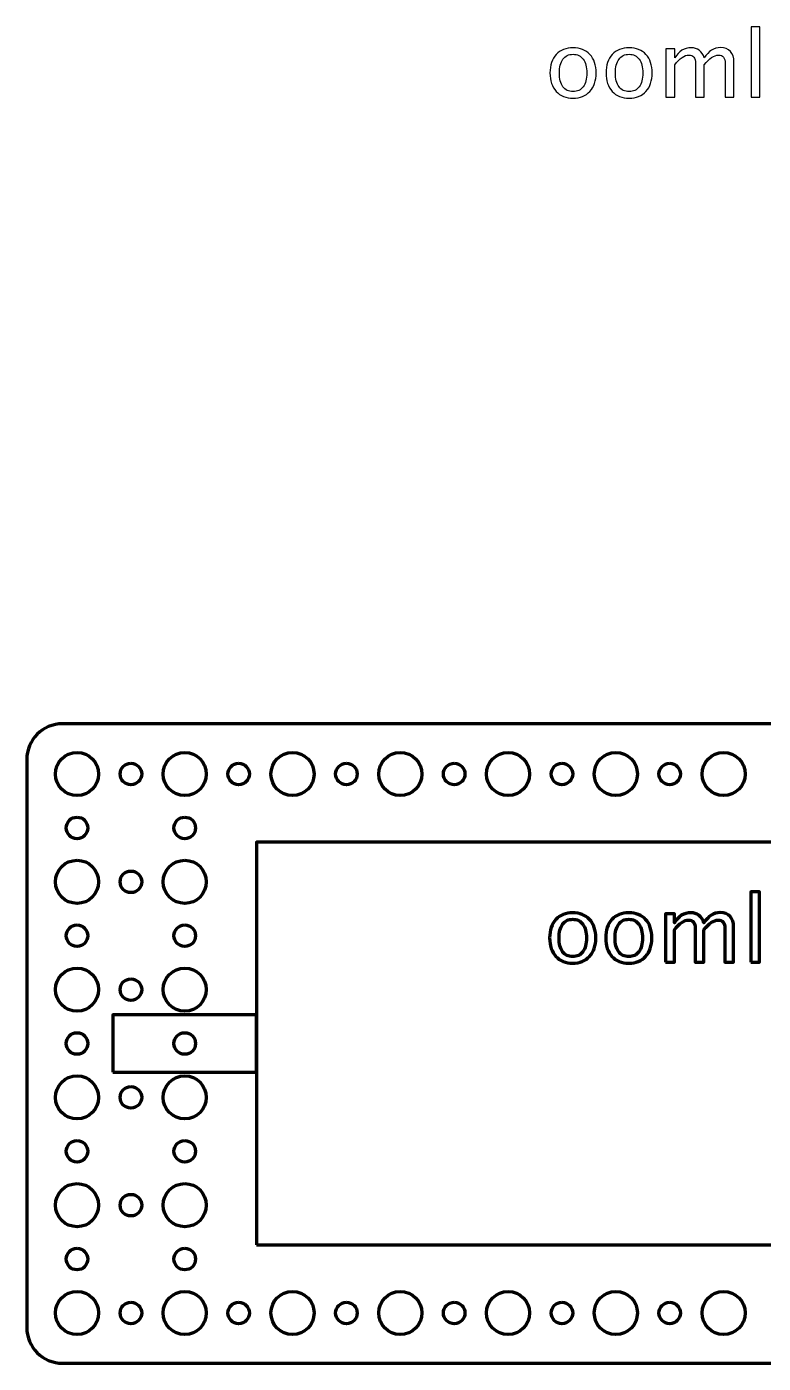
# Model space of a CAD drawing. Header units: centimetres. Extents: x -27.4 to 21.7, y -31.9 to 14.1.
# Drawn here: x -21.7 to -11.45, y -4.45 to 14.15 of the extents above; entities that cross this region are included whole.
import ezdxf

# ---------------------------------------------------------------- set-up
doc = ezdxf.new("R2010")
doc.units = ezdxf.units.CM
doc.header["$MEASUREMENT"] = 0
doc.layers.add('Layer 1', color=7, linetype='Continuous')

msp = doc.modelspace()

# ---------------------------------------------------------------- linework, layer by layer
at = {"layer": 'Layer 1', "color": 5, "lineweight": 106}
msp.add_lwpolyline([(-18.5, -2.8), (18.5, -2.8), (18.5, 2.8), (-18.5, 2.8), (-18.5, -2.8)], close=True, dxfattribs=at)
at = {"layer": 'Layer 1', "color": 4, "lineweight": 106}
msp.add_lwpolyline([(-20.49999, -0.4), (-18.49999, -0.4), (-18.49999, 0.4), (-20.49999, 0.4), (-20.49999, -0.4)], close=True, dxfattribs=at)
at = {"layer": 'Layer 1', "lineweight": 106}
for centre, major_axis in [((-20.99999, 3.74999), (0, 0.30001)), ((-19.49999, 3.74999), (0, 0.30001)), ((-17.99999, 3.74999), (0, 0.30001)), ((-16.49999, 3.74999), (0, 0.30001)), ((-14.99999, 3.74999), (0, 0.30001)), ((-13.49999, 3.74999), (0, 0.30001)), ((-11.99999, 3.74999), (0, 0.30001)), ((-20.25, 3.75), (0, 0.15)), ((-18.75, 3.75), (0, 0.15)), ((-17.25, 3.75), (0, 0.15)), ((-15.75, 3.75), (0, 0.15)), ((-14.25, 3.75), (0, 0.15)), ((-12.75, 3.75), (0, 0.15)), ((-21, 3), (0, 0.15)), ((-19.5, 3), (0, 0.15)), ((-20.99999, 2.24999), (0, 0.30001)), ((-19.49999, 2.24999), (0, 0.30001)), ((-20.25, 2.25), (0, 0.15)), ((-21, 1.5), (0, 0.15)), ((-19.5, 1.5), (0, 0.15)), ((-20.99999, 0.74999), (0, 0.30001)), ((-19.49999, 0.74999), (0, 0.30001)), ((-20.25, 0.75), (0, 0.15)), ((-21, 0), (0, 0.15)), ((-19.5, 0), (0, 0.15)), ((-20.99999, -0.75001), (0, 0.30001)), ((-19.49999, -0.75001), (0, 0.30001)), ((-20.25, -0.75), (0, 0.15)), ((-21, -1.5), (0, 0.15)), ((-19.5, -1.5), (0, 0.15)), ((-20.99999, -2.25001), (0, 0.30001)), ((-19.49999, -2.25001), (0, 0.30001)), ((-20.25, -2.25), (0, 0.15)), ((-21, -3), (0, 0.15)), ((-19.5, -3), (0, 0.15)), ((-20.99999, -3.75001), (0, 0.30001)), ((-19.49999, -3.75001), (0, 0.30001)), ((-17.99999, -3.75001), (0, 0.30001)), ((-16.49999, -3.75001), (0, 0.30001)), ((-14.99999, -3.75001), (0, 0.30001)), ((-13.49999, -3.75001), (0, 0.30001)), ((-11.99999, -3.75001), (0, 0.30001)), ((-20.25, -3.75), (0, 0.15)), ((-18.75, -3.75), (0, 0.15)), ((-17.25, -3.75), (0, 0.15)), ((-15.75, -3.75), (0, 0.15)), ((-14.25, -3.75), (0, 0.15)), ((-12.75, -3.75), (0, 0.15))]:
    msp.add_ellipse(centre, major_axis=major_axis, ratio=1, dxfattribs=at)
at = {"layer": 'Layer 1'}
for points, knots in [([(-11.61689, 13.17044), (-11.61689, 13.17044), (-11.61689, 14.14961), (-11.61689, 14.14961), (-11.61689, 14.14961), (-11.61689, 14.14961), (-11.49497, 14.14961), (-11.49497, 14.14961), (-11.49497, 14.14961), (-11.49497, 14.14961), (-11.49497, 13.17044), (-11.49497, 13.17044), (-11.49497, 13.17044), (-11.49497, 13.17044), (-11.61689, 13.17044), (-11.61689, 13.17044)], [0, 0, 0, 0, 0.2, 0.2, 0.2, 0.2, 0.4, 0.4, 0.4, 0.4, 0.6, 0.6, 0.6, 0.6, 1, 1, 1, 1]), ([(-14.09508, 13.1552), (-14.19393, 13.1552), (-14.27224, 13.18674), (-14.32982, 13.24982), (-14.32982, 13.24982), (-14.3876, 13.31289), (-14.41639, 13.39862), (-14.41639, 13.50678), (-14.41639, 13.50678), (-14.41639, 13.61473), (-14.3876, 13.70024), (-14.32982, 13.76311), (-14.32982, 13.76311), (-14.27224, 13.82597), (-14.19393, 13.85751), (-14.09508, 13.85751), (-14.09508, 13.85751), (-13.99623, 13.85751), (-13.91791, 13.82597), (-13.86034, 13.76311), (-13.86034, 13.76311), (-13.80256, 13.70024), (-13.77377, 13.61473), (-13.77377, 13.50678), (-13.77377, 13.50678), (-13.77377, 13.39862), (-13.80256, 13.31289), (-13.86034, 13.24982), (-13.86034, 13.24982), (-13.91791, 13.18674), (-13.99623, 13.1552), (-14.09508, 13.1552)], [0, 0, 0, 0, 0.11111111, 0.11111111, 0.11111111, 0.11111111, 0.22222222, 0.22222222, 0.22222222, 0.22222222, 0.33333333, 0.33333333, 0.33333333, 0.33333333, 0.44444444, 0.44444444, 0.44444444, 0.44444444, 0.55555556, 0.55555556, 0.55555556, 0.55555556, 0.66666667, 0.66666667, 0.66666667, 0.66666667, 0.77777778, 0.77777778, 0.77777778, 0.77777778, 1, 1, 1, 1]), ([(-14.09529, 13.24664), (-14.03497, 13.24664), (-13.98798, 13.26929), (-13.95453, 13.3148), (-13.95453, 13.3148), (-13.9213, 13.36009), (-13.90458, 13.42423), (-13.90458, 13.50678), (-13.90458, 13.50678), (-13.90458, 13.58912), (-13.9213, 13.65304), (-13.95453, 13.69834), (-13.95453, 13.69834), (-13.98798, 13.74342), (-14.03497, 13.76607), (-14.09529, 13.76607), (-14.09529, 13.76607), (-14.15583, 13.76607), (-14.20282, 13.74342), (-14.23584, 13.69834), (-14.23584, 13.69834), (-14.26907, 13.65304), (-14.28558, 13.58912), (-14.28558, 13.50678), (-14.28558, 13.50678), (-14.28558, 13.42423), (-14.26907, 13.36009), (-14.23584, 13.3148), (-14.23584, 13.3148), (-14.20282, 13.26929), (-14.15583, 13.24664), (-14.09529, 13.24664)], [0, 0, 0, 0, 0.11111111, 0.11111111, 0.11111111, 0.11111111, 0.22222222, 0.22222222, 0.22222222, 0.22222222, 0.33333333, 0.33333333, 0.33333333, 0.33333333, 0.44444444, 0.44444444, 0.44444444, 0.44444444, 0.55555556, 0.55555556, 0.55555556, 0.55555556, 0.66666667, 0.66666667, 0.66666667, 0.66666667, 0.77777778, 0.77777778, 0.77777778, 0.77777778, 1, 1, 1, 1]), ([(-13.31488, 13.1552), (-13.41373, 13.1552), (-13.49204, 13.18674), (-13.54962, 13.24982), (-13.54962, 13.24982), (-13.6074, 13.31289), (-13.63619, 13.39862), (-13.63619, 13.50678), (-13.63619, 13.50678), (-13.63619, 13.61473), (-13.6074, 13.70024), (-13.54962, 13.76311), (-13.54962, 13.76311), (-13.49204, 13.82597), (-13.41373, 13.85751), (-13.31488, 13.85751), (-13.31488, 13.85751), (-13.21603, 13.85751), (-13.13771, 13.82597), (-13.08014, 13.76311), (-13.08014, 13.76311), (-13.02236, 13.70024), (-12.99357, 13.61473), (-12.99357, 13.50678), (-12.99357, 13.50678), (-12.99357, 13.39862), (-13.02236, 13.31289), (-13.08014, 13.24982), (-13.08014, 13.24982), (-13.13771, 13.18674), (-13.21603, 13.1552), (-13.31488, 13.1552)], [0, 0, 0, 0, 0.11111111, 0.11111111, 0.11111111, 0.11111111, 0.22222222, 0.22222222, 0.22222222, 0.22222222, 0.33333333, 0.33333333, 0.33333333, 0.33333333, 0.44444444, 0.44444444, 0.44444444, 0.44444444, 0.55555556, 0.55555556, 0.55555556, 0.55555556, 0.66666667, 0.66666667, 0.66666667, 0.66666667, 0.77777778, 0.77777778, 0.77777778, 0.77777778, 1, 1, 1, 1]), ([(-13.31509, 13.24664), (-13.25477, 13.24664), (-13.20778, 13.26929), (-13.17433, 13.3148), (-13.17433, 13.3148), (-13.1411, 13.36009), (-13.12438, 13.42423), (-13.12438, 13.50678), (-13.12438, 13.50678), (-13.12438, 13.58912), (-13.1411, 13.65304), (-13.17433, 13.69834), (-13.17433, 13.69834), (-13.20778, 13.74342), (-13.25477, 13.76607), (-13.31509, 13.76607), (-13.31509, 13.76607), (-13.37563, 13.76607), (-13.42262, 13.74342), (-13.45564, 13.69834), (-13.45564, 13.69834), (-13.48887, 13.65304), (-13.50538, 13.58912), (-13.50538, 13.50678), (-13.50538, 13.50678), (-13.50538, 13.42423), (-13.48887, 13.36009), (-13.45564, 13.3148), (-13.45564, 13.3148), (-13.42262, 13.26929), (-13.37563, 13.24664), (-13.31509, 13.24664)], [0, 0, 0, 0, 0.11111111, 0.11111111, 0.11111111, 0.11111111, 0.22222222, 0.22222222, 0.22222222, 0.22222222, 0.33333333, 0.33333333, 0.33333333, 0.33333333, 0.44444444, 0.44444444, 0.44444444, 0.44444444, 0.55555556, 0.55555556, 0.55555556, 0.55555556, 0.66666667, 0.66666667, 0.66666667, 0.66666667, 0.77777778, 0.77777778, 0.77777778, 0.77777778, 1, 1, 1, 1]), ([(-12.80265, 13.17044), (-12.80265, 13.17044), (-12.80265, 13.84354), (-12.80265, 13.84354), (-12.80265, 13.84354), (-12.80265, 13.84354), (-12.68073, 13.84354), (-12.68073, 13.84354), (-12.68073, 13.84354), (-12.68073, 13.84354), (-12.68073, 13.71633), (-12.68073, 13.71633), (-12.68073, 13.71633), (-12.62125, 13.81052), (-12.54505, 13.85751), (-12.45171, 13.85751), (-12.45171, 13.85751), (-12.36175, 13.85751), (-12.30058, 13.81052), (-12.26798, 13.71633), (-12.26798, 13.71633), (-12.21019, 13.81137), (-12.13484, 13.85878), (-12.04234, 13.85878), (-12.04234, 13.85878), (-11.98329, 13.85878), (-11.93736, 13.84142), (-11.90455, 13.8065), (-11.90455, 13.8065), (-11.87174, 13.77157), (-11.85523, 13.72268), (-11.85523, 13.65981), (-11.85523, 13.65981), (-11.85523, 13.65981), (-11.85523, 13.17044), (-11.85523, 13.17044), (-11.85523, 13.17044), (-11.85523, 13.17044), (-11.97715, 13.17044), (-11.97715, 13.17044), (-11.97715, 13.17044), (-11.97715, 13.17044), (-11.97715, 13.63971), (-11.97715, 13.63971), (-11.97715, 13.63971), (-11.97715, 13.71633), (-12.00763, 13.75464), (-12.06859, 13.75464), (-12.06859, 13.75464), (-12.13188, 13.75464), (-12.19834, 13.70998), (-12.26798, 13.62044), (-12.26798, 13.62044), (-12.26798, 13.62044), (-12.26798, 13.17044), (-12.26798, 13.17044), (-12.26798, 13.17044), (-12.26798, 13.17044), (-12.3899, 13.17044), (-12.3899, 13.17044), (-12.3899, 13.17044), (-12.3899, 13.17044), (-12.3899, 13.64013), (-12.3899, 13.64013), (-12.3899, 13.64013), (-12.3899, 13.71739), (-12.4208, 13.75591), (-12.48282, 13.75591), (-12.48282, 13.75591), (-12.54442, 13.75591), (-12.61046, 13.71104), (-12.68073, 13.62108), (-12.68073, 13.62108), (-12.68073, 13.62108), (-12.68073, 13.17044), (-12.68073, 13.17044), (-12.68073, 13.17044), (-12.68073, 13.17044), (-12.80265, 13.17044), (-12.80265, 13.17044)], [0, 0, 0, 0, 0.04761905, 0.04761905, 0.04761905, 0.04761905, 0.0952381, 0.0952381, 0.0952381, 0.0952381, 0.14285714, 0.14285714, 0.14285714, 0.14285714, 0.19047619, 0.19047619, 0.19047619, 0.19047619, 0.23809524, 0.23809524, 0.23809524, 0.23809524, 0.28571429, 0.28571429, 0.28571429, 0.28571429, 0.33333333, 0.33333333, 0.33333333, 0.33333333, 0.38095238, 0.38095238, 0.38095238, 0.38095238, 0.42857143, 0.42857143, 0.42857143, 0.42857143, 0.47619048, 0.47619048, 0.47619048, 0.47619048, 0.52380952, 0.52380952, 0.52380952, 0.52380952, 0.57142857, 0.57142857, 0.57142857, 0.57142857, 0.61904762, 0.61904762, 0.61904762, 0.61904762, 0.66666667, 0.66666667, 0.66666667, 0.66666667, 0.71428571, 0.71428571, 0.71428571, 0.71428571, 0.76190476, 0.76190476, 0.76190476, 0.76190476, 0.80952381, 0.80952381, 0.80952381, 0.80952381, 0.85714286, 0.85714286, 0.85714286, 0.85714286, 0.9047619, 0.9047619, 0.9047619, 0.9047619, 1, 1, 1, 1])]:
    msp.add_open_spline(points, degree=3, knots=knots, dxfattribs=at)
at = {"layer": 'Layer 1', "lineweight": 106}
msp.add_open_spline([(-21.7, -3.95), (-21.7, -3.95), (-21.7, 3.95), (-21.7, 3.95), (-21.7, 3.95), (-21.7, 4.22614), (-21.47614, 4.45), (-21.2, 4.45), (-21.2, 4.45), (-21.2, 4.45), (21.2, 4.45), (21.2, 4.45), (21.2, 4.45), (21.47614, 4.45), (21.7, 4.22614), (21.7, 3.95), (21.7, 3.95), (21.7, 3.95), (21.7, -3.95), (21.7, -3.95), (21.7, -3.95), (21.7, -4.22614), (21.47614, -4.45), (21.2, -4.45), (21.2, -4.45), (21.2, -4.45), (-21.2, -4.45), (-21.2, -4.45), (-21.2, -4.45), (-21.47614, -4.45), (-21.7, -4.22614), (-21.7, -3.95)], degree=3, knots=[0, 0, 0, 0, 0.11111111, 0.11111111, 0.11111111, 0.11111111, 0.22222222, 0.22222222, 0.22222222, 0.22222222, 0.33333333, 0.33333333, 0.33333333, 0.33333333, 0.44444444, 0.44444444, 0.44444444, 0.44444444, 0.55555556, 0.55555556, 0.55555556, 0.55555556, 0.66666667, 0.66666667, 0.66666667, 0.66666667, 0.77777778, 0.77777778, 0.77777778, 0.77777778, 1, 1, 1, 1], dxfattribs=at)
at = {"layer": 'Layer 1', "color": 5, "lineweight": 106}
for points, knots in [([(-11.62163, 1.13296), (-11.62163, 1.13296), (-11.62163, 2.11213), (-11.62163, 2.11213), (-11.62163, 2.11213), (-11.62163, 2.11213), (-11.49971, 2.11213), (-11.49971, 2.11213), (-11.49971, 2.11213), (-11.49971, 2.11213), (-11.49971, 1.13296), (-11.49971, 1.13296), (-11.49971, 1.13296), (-11.49971, 1.13296), (-11.62163, 1.13296), (-11.62163, 1.13296)], [0, 0, 0, 0, 0.2, 0.2, 0.2, 0.2, 0.4, 0.4, 0.4, 0.4, 0.6, 0.6, 0.6, 0.6, 1, 1, 1, 1]), ([(-14.09982, 1.11772), (-14.19867, 1.11772), (-14.27698, 1.14926), (-14.33456, 1.21234), (-14.33456, 1.21234), (-14.39234, 1.27541), (-14.42113, 1.36114), (-14.42113, 1.4693), (-14.42113, 1.4693), (-14.42113, 1.57725), (-14.39234, 1.66276), (-14.33456, 1.72563), (-14.33456, 1.72563), (-14.27698, 1.78849), (-14.19867, 1.82003), (-14.09982, 1.82003), (-14.09982, 1.82003), (-14.00097, 1.82003), (-13.92265, 1.78849), (-13.86508, 1.72563), (-13.86508, 1.72563), (-13.8073, 1.66276), (-13.77851, 1.57725), (-13.77851, 1.4693), (-13.77851, 1.4693), (-13.77851, 1.36114), (-13.8073, 1.27541), (-13.86508, 1.21234), (-13.86508, 1.21234), (-13.92265, 1.14926), (-14.00097, 1.11772), (-14.09982, 1.11772)], [0, 0, 0, 0, 0.11111111, 0.11111111, 0.11111111, 0.11111111, 0.22222222, 0.22222222, 0.22222222, 0.22222222, 0.33333333, 0.33333333, 0.33333333, 0.33333333, 0.44444444, 0.44444444, 0.44444444, 0.44444444, 0.55555556, 0.55555556, 0.55555556, 0.55555556, 0.66666667, 0.66666667, 0.66666667, 0.66666667, 0.77777778, 0.77777778, 0.77777778, 0.77777778, 1, 1, 1, 1]), ([(-14.10003, 1.20916), (-14.03971, 1.20916), (-13.99272, 1.23181), (-13.95927, 1.27732), (-13.95927, 1.27732), (-13.92604, 1.32261), (-13.90932, 1.38675), (-13.90932, 1.4693), (-13.90932, 1.4693), (-13.90932, 1.55164), (-13.92604, 1.61556), (-13.95927, 1.66086), (-13.95927, 1.66086), (-13.99272, 1.70594), (-14.03971, 1.72859), (-14.10003, 1.72859), (-14.10003, 1.72859), (-14.16057, 1.72859), (-14.20756, 1.70594), (-14.24058, 1.66086), (-14.24058, 1.66086), (-14.27381, 1.61556), (-14.29032, 1.55164), (-14.29032, 1.4693), (-14.29032, 1.4693), (-14.29032, 1.38675), (-14.27381, 1.32261), (-14.24058, 1.27732), (-14.24058, 1.27732), (-14.20756, 1.23181), (-14.16057, 1.20916), (-14.10003, 1.20916)], [0, 0, 0, 0, 0.11111111, 0.11111111, 0.11111111, 0.11111111, 0.22222222, 0.22222222, 0.22222222, 0.22222222, 0.33333333, 0.33333333, 0.33333333, 0.33333333, 0.44444444, 0.44444444, 0.44444444, 0.44444444, 0.55555556, 0.55555556, 0.55555556, 0.55555556, 0.66666667, 0.66666667, 0.66666667, 0.66666667, 0.77777778, 0.77777778, 0.77777778, 0.77777778, 1, 1, 1, 1]), ([(-13.31962, 1.11772), (-13.41847, 1.11772), (-13.49678, 1.14926), (-13.55436, 1.21234), (-13.55436, 1.21234), (-13.61214, 1.27541), (-13.64093, 1.36114), (-13.64093, 1.4693), (-13.64093, 1.4693), (-13.64093, 1.57725), (-13.61214, 1.66276), (-13.55436, 1.72563), (-13.55436, 1.72563), (-13.49678, 1.78849), (-13.41847, 1.82003), (-13.31962, 1.82003), (-13.31962, 1.82003), (-13.22077, 1.82003), (-13.14245, 1.78849), (-13.08488, 1.72563), (-13.08488, 1.72563), (-13.0271, 1.66276), (-12.99831, 1.57725), (-12.99831, 1.4693), (-12.99831, 1.4693), (-12.99831, 1.36114), (-13.0271, 1.27541), (-13.08488, 1.21234), (-13.08488, 1.21234), (-13.14245, 1.14926), (-13.22077, 1.11772), (-13.31962, 1.11772)], [0, 0, 0, 0, 0.11111111, 0.11111111, 0.11111111, 0.11111111, 0.22222222, 0.22222222, 0.22222222, 0.22222222, 0.33333333, 0.33333333, 0.33333333, 0.33333333, 0.44444444, 0.44444444, 0.44444444, 0.44444444, 0.55555556, 0.55555556, 0.55555556, 0.55555556, 0.66666667, 0.66666667, 0.66666667, 0.66666667, 0.77777778, 0.77777778, 0.77777778, 0.77777778, 1, 1, 1, 1]), ([(-13.31983, 1.20916), (-13.25951, 1.20916), (-13.21252, 1.23181), (-13.17907, 1.27732), (-13.17907, 1.27732), (-13.14584, 1.32261), (-13.12912, 1.38675), (-13.12912, 1.4693), (-13.12912, 1.4693), (-13.12912, 1.55164), (-13.14584, 1.61556), (-13.17907, 1.66086), (-13.17907, 1.66086), (-13.21252, 1.70594), (-13.25951, 1.72859), (-13.31983, 1.72859), (-13.31983, 1.72859), (-13.38037, 1.72859), (-13.42736, 1.70594), (-13.46038, 1.66086), (-13.46038, 1.66086), (-13.49361, 1.61556), (-13.51012, 1.55164), (-13.51012, 1.4693), (-13.51012, 1.4693), (-13.51012, 1.38675), (-13.49361, 1.32261), (-13.46038, 1.27732), (-13.46038, 1.27732), (-13.42736, 1.23181), (-13.38037, 1.20916), (-13.31983, 1.20916)], [0, 0, 0, 0, 0.11111111, 0.11111111, 0.11111111, 0.11111111, 0.22222222, 0.22222222, 0.22222222, 0.22222222, 0.33333333, 0.33333333, 0.33333333, 0.33333333, 0.44444444, 0.44444444, 0.44444444, 0.44444444, 0.55555556, 0.55555556, 0.55555556, 0.55555556, 0.66666667, 0.66666667, 0.66666667, 0.66666667, 0.77777778, 0.77777778, 0.77777778, 0.77777778, 1, 1, 1, 1]), ([(-12.80739, 1.13296), (-12.80739, 1.13296), (-12.80739, 1.80606), (-12.80739, 1.80606), (-12.80739, 1.80606), (-12.80739, 1.80606), (-12.68547, 1.80606), (-12.68547, 1.80606), (-12.68547, 1.80606), (-12.68547, 1.80606), (-12.68547, 1.67885), (-12.68547, 1.67885), (-12.68547, 1.67885), (-12.62599, 1.77304), (-12.54979, 1.82003), (-12.45645, 1.82003), (-12.45645, 1.82003), (-12.36649, 1.82003), (-12.30532, 1.77304), (-12.27272, 1.67885), (-12.27272, 1.67885), (-12.21493, 1.77389), (-12.13958, 1.8213), (-12.04708, 1.8213), (-12.04708, 1.8213), (-11.98803, 1.8213), (-11.9421, 1.80394), (-11.90929, 1.76902), (-11.90929, 1.76902), (-11.87648, 1.73409), (-11.85997, 1.6852), (-11.85997, 1.62233), (-11.85997, 1.62233), (-11.85997, 1.62233), (-11.85997, 1.13296), (-11.85997, 1.13296), (-11.85997, 1.13296), (-11.85997, 1.13296), (-11.98189, 1.13296), (-11.98189, 1.13296), (-11.98189, 1.13296), (-11.98189, 1.13296), (-11.98189, 1.60223), (-11.98189, 1.60223), (-11.98189, 1.60223), (-11.98189, 1.67885), (-12.01237, 1.71716), (-12.07333, 1.71716), (-12.07333, 1.71716), (-12.13662, 1.71716), (-12.20308, 1.6725), (-12.27272, 1.58296), (-12.27272, 1.58296), (-12.27272, 1.58296), (-12.27272, 1.13296), (-12.27272, 1.13296), (-12.27272, 1.13296), (-12.27272, 1.13296), (-12.39464, 1.13296), (-12.39464, 1.13296), (-12.39464, 1.13296), (-12.39464, 1.13296), (-12.39464, 1.60265), (-12.39464, 1.60265), (-12.39464, 1.60265), (-12.39464, 1.67991), (-12.42554, 1.71843), (-12.48756, 1.71843), (-12.48756, 1.71843), (-12.54916, 1.71843), (-12.6152, 1.67356), (-12.68547, 1.5836), (-12.68547, 1.5836), (-12.68547, 1.5836), (-12.68547, 1.13296), (-12.68547, 1.13296), (-12.68547, 1.13296), (-12.68547, 1.13296), (-12.80739, 1.13296), (-12.80739, 1.13296)], [0, 0, 0, 0, 0.04761905, 0.04761905, 0.04761905, 0.04761905, 0.0952381, 0.0952381, 0.0952381, 0.0952381, 0.14285714, 0.14285714, 0.14285714, 0.14285714, 0.19047619, 0.19047619, 0.19047619, 0.19047619, 0.23809524, 0.23809524, 0.23809524, 0.23809524, 0.28571429, 0.28571429, 0.28571429, 0.28571429, 0.33333333, 0.33333333, 0.33333333, 0.33333333, 0.38095238, 0.38095238, 0.38095238, 0.38095238, 0.42857143, 0.42857143, 0.42857143, 0.42857143, 0.47619048, 0.47619048, 0.47619048, 0.47619048, 0.52380952, 0.52380952, 0.52380952, 0.52380952, 0.57142857, 0.57142857, 0.57142857, 0.57142857, 0.61904762, 0.61904762, 0.61904762, 0.61904762, 0.66666667, 0.66666667, 0.66666667, 0.66666667, 0.71428571, 0.71428571, 0.71428571, 0.71428571, 0.76190476, 0.76190476, 0.76190476, 0.76190476, 0.80952381, 0.80952381, 0.80952381, 0.80952381, 0.85714286, 0.85714286, 0.85714286, 0.85714286, 0.9047619, 0.9047619, 0.9047619, 0.9047619, 1, 1, 1, 1])]:
    msp.add_open_spline(points, degree=3, knots=knots, dxfattribs=at)

doc.saveas('drawing.dxf')
